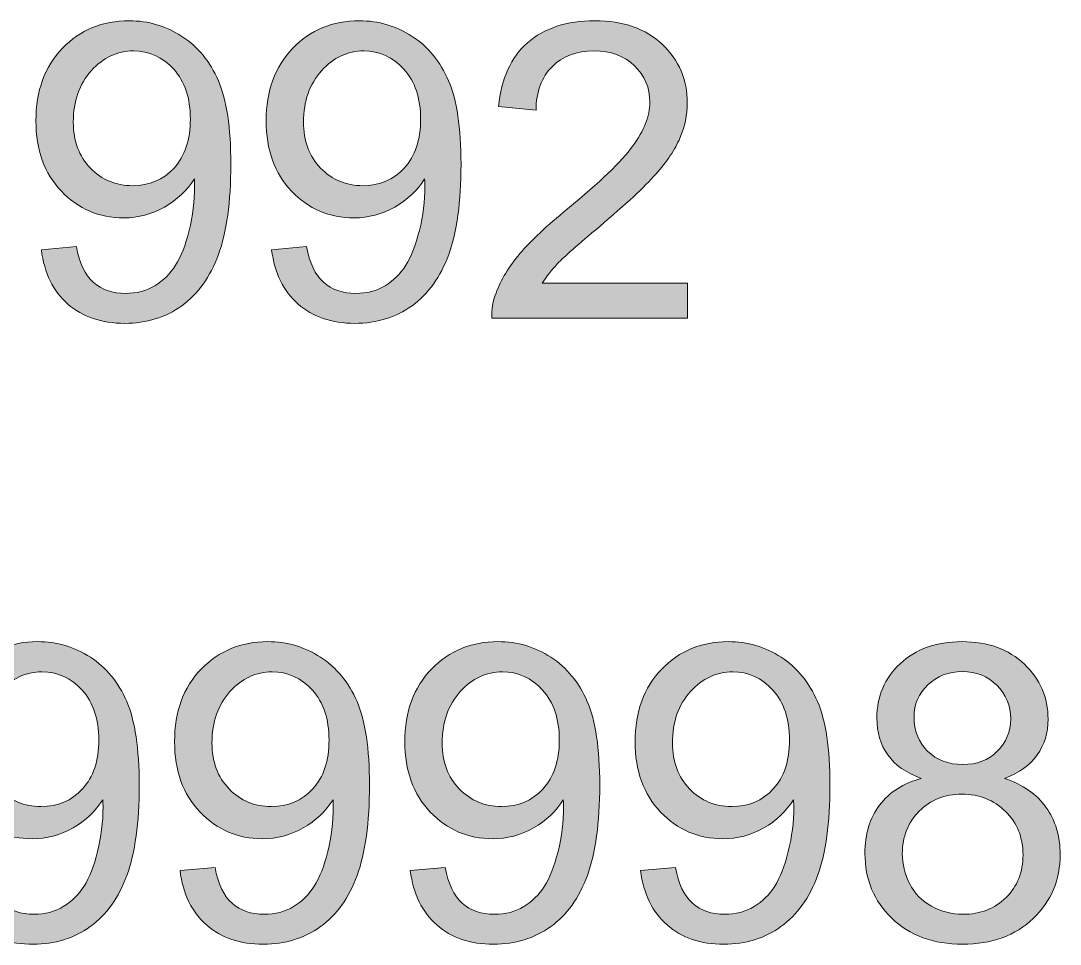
# Model space of a CAD drawing. Header units: inches. Extents: x 0.2 to 13, y -17.3 to -0.1.
# Drawn here: x 2.0024 to 2.4208, y -2.2178 to -1.846 of the extents above; entities that cross this region are included whole.
import ezdxf

# ---------------------------------------------------------------- set-up
doc = ezdxf.new("R2010")
doc.units = ezdxf.units.IN
doc.header["$MEASUREMENT"] = 0
doc.layers.add('Layer 1', color=7, linetype='Continuous')

# ---------------------------------------------------------------- blocks, each defined once
blk = doc.blocks.new('block 9')
at = {"layer": 'Layer 1', "true_color": 0xffffff}
h = blk.add_hatch(color=7, dxfattribs=at)
h.dxf.hatch_style = 2
edge = h.paths.add_edge_path()
edge.add_spline(control_points=[(2.01067, -1.93823), (2.01067, -1.93823), (2.02475, -1.93692), (2.02475, -1.93692), (2.02595, -1.94354), (2.02823, -1.94834), (2.03159, -1.95133), (2.03495, -1.95431), (2.03927, -1.9558), (2.04453, -1.9558), (2.04903, -1.9558), (2.05298, -1.95477), (2.05637, -1.95271), (2.05976, -1.95065), (2.06254, -1.9479), (2.06471, -1.94445), (2.06688, -1.94101), (2.0687, -1.93635), (2.07016, -1.93049), (2.07163, -1.92464), (2.07236, -1.91867), (2.07236, -1.91259), (2.07236, -1.91194), (2.07233, -1.91096), (2.07228, -1.90966), (2.06935, -1.91433), (2.06535, -1.91811), (2.06028, -1.92101), (2.0552, -1.92392), (2.04971, -1.92537), (2.0438, -1.92537), (2.03392, -1.92537), (2.02557, -1.92179), (2.01873, -1.91463), (2.0119, -1.90746), (2.00848, -1.89802), (2.00848, -1.88631), (2.00848, -1.87421), (2.01204, -1.86447), (2.01918, -1.85709), (2.02631, -1.84971), (2.03525, -1.84602), (2.04599, -1.84602), (2.05375, -1.84602), (2.06085, -1.84811), (2.06727, -1.85229), (2.0737, -1.85647), (2.07859, -1.86242), (2.08192, -1.87015), (2.08526, -1.87788), (2.08693, -1.88907), (2.08693, -1.90372), (2.08693, -1.91897), (2.08527, -1.9311), (2.08196, -1.94014), (2.07865, -1.94917), (2.07373, -1.95605), (2.06719, -1.96077), (2.06066, -1.96549), (2.05299, -1.96785), (2.0442, -1.96785), (2.03487, -1.96785), (2.02725, -1.96526), (2.02134, -1.96008), (2.01542, -1.9549), (2.01187, -1.94761), (2.01067, -1.93823)], knot_values=[0, 0, 0, 0, 1, 1, 1, 2, 2, 2, 3, 3, 3, 4, 4, 4, 5, 5, 5, 6, 6, 6, 7, 7, 7, 8, 8, 8, 9, 9, 9, 10, 10, 10, 11, 11, 11, 12, 12, 12, 13, 13, 13, 14, 14, 14, 15, 15, 15, 16, 16, 16, 17, 17, 17, 18, 18, 18, 19, 19, 19, 20, 20, 20, 21, 21, 21, 22, 22, 22, 22], degree=3, periodic=1)
edge = h.paths.add_edge_path()
edge.add_spline(control_points=[(2.07065, -1.88557), (2.07065, -1.87716), (2.06841, -1.87049), (2.06394, -1.86555), (2.05946, -1.86062), (2.05408, -1.85815), (2.04778, -1.85815), (2.04127, -1.85815), (2.0356, -1.86081), (2.03078, -1.86612), (2.02595, -1.87144), (2.02353, -1.87833), (2.02353, -1.88679), (2.02353, -1.89439), (2.02582, -1.90056), (2.03041, -1.90531), (2.03499, -1.91005), (2.04065, -1.91243), (2.04738, -1.91243), (2.05416, -1.91243), (2.05973, -1.91005), (2.0641, -1.90531), (2.06847, -1.90056), (2.07065, -1.89398), (2.07065, -1.88557)], knot_values=[0, 0, 0, 0, 1, 1, 1, 2, 2, 2, 3, 3, 3, 4, 4, 4, 5, 5, 5, 6, 6, 6, 7, 7, 7, 8, 8, 8, 8], degree=3, periodic=1)
h = blk.add_hatch(color=7, dxfattribs=at)
h.dxf.hatch_style = 2
edge = h.paths.add_edge_path()
edge.add_spline(control_points=[(2.10337, -1.93823), (2.10337, -1.93823), (2.11745, -1.93692), (2.11745, -1.93692), (2.11864, -1.94354), (2.12092, -1.94834), (2.12428, -1.95133), (2.12764, -1.95431), (2.13196, -1.9558), (2.13722, -1.9558), (2.14172, -1.9558), (2.14567, -1.95477), (2.14906, -1.95271), (2.15245, -1.95065), (2.15523, -1.9479), (2.1574, -1.94445), (2.15957, -1.94101), (2.16139, -1.93635), (2.16286, -1.93049), (2.16432, -1.92464), (2.16505, -1.91867), (2.16505, -1.91259), (2.16505, -1.91194), (2.16503, -1.91096), (2.16497, -1.90966), (2.16204, -1.91433), (2.15804, -1.91811), (2.15297, -1.92101), (2.14789, -1.92392), (2.1424, -1.92537), (2.13649, -1.92537), (2.12661, -1.92537), (2.11826, -1.92179), (2.11142, -1.91463), (2.10459, -1.90746), (2.10117, -1.89802), (2.10117, -1.88631), (2.10117, -1.87421), (2.10474, -1.86447), (2.11187, -1.85709), (2.119, -1.84971), (2.12794, -1.84602), (2.13869, -1.84602), (2.14644, -1.84602), (2.15354, -1.84811), (2.15997, -1.85229), (2.1664, -1.85647), (2.17128, -1.86242), (2.17461, -1.87015), (2.17795, -1.87788), (2.17962, -1.88907), (2.17962, -1.90372), (2.17962, -1.91897), (2.17796, -1.9311), (2.17466, -1.94014), (2.17135, -1.94917), (2.16642, -1.95605), (2.15988, -1.96077), (2.15335, -1.96549), (2.14568, -1.96785), (2.1369, -1.96785), (2.12756, -1.96785), (2.11994, -1.96526), (2.11403, -1.96008), (2.10811, -1.9549), (2.10456, -1.94761), (2.10337, -1.93823)], knot_values=[0, 0, 0, 0, 1, 1, 1, 2, 2, 2, 3, 3, 3, 4, 4, 4, 5, 5, 5, 6, 6, 6, 7, 7, 7, 8, 8, 8, 9, 9, 9, 10, 10, 10, 11, 11, 11, 12, 12, 12, 13, 13, 13, 14, 14, 14, 15, 15, 15, 16, 16, 16, 17, 17, 17, 18, 18, 18, 19, 19, 19, 20, 20, 20, 21, 21, 21, 22, 22, 22, 22], degree=3, periodic=1)
edge = h.paths.add_edge_path()
edge.add_spline(control_points=[(2.16334, -1.88557), (2.16334, -1.87716), (2.16111, -1.87049), (2.15663, -1.86555), (2.15215, -1.86062), (2.14677, -1.85815), (2.14048, -1.85815), (2.13397, -1.85815), (2.1283, -1.86081), (2.12347, -1.86612), (2.11864, -1.87144), (2.11622, -1.87833), (2.11622, -1.88679), (2.11622, -1.89439), (2.11852, -1.90056), (2.1231, -1.90531), (2.12769, -1.91005), (2.13334, -1.91243), (2.14007, -1.91243), (2.14685, -1.91243), (2.15243, -1.91005), (2.15679, -1.90531), (2.16116, -1.90056), (2.16334, -1.89398), (2.16334, -1.88557)], knot_values=[0, 0, 0, 0, 1, 1, 1, 2, 2, 2, 3, 3, 3, 4, 4, 4, 5, 5, 5, 6, 6, 6, 7, 7, 7, 8, 8, 8, 8], degree=3, periodic=1)
h = blk.add_hatch(color=7, dxfattribs=at)
h.dxf.hatch_style = 2
edge = h.paths.add_edge_path()
edge.add_spline(control_points=[(2.27085, -1.95173), (2.27085, -1.95173), (2.27085, -1.96581), (2.27085, -1.96581), (2.27085, -1.96581), (2.19199, -1.96581), (2.19199, -1.96581), (2.19188, -1.96229), (2.19245, -1.9589), (2.1937, -1.95564), (2.19571, -1.95027), (2.19892, -1.94498), (2.20334, -1.93977), (2.20776, -1.93456), (2.21415, -1.92854), (2.22251, -1.92171), (2.23547, -1.91107), (2.24424, -1.90265), (2.24879, -1.89644), (2.25335, -1.89022), (2.25563, -1.88435), (2.25563, -1.87882), (2.25563, -1.87301), (2.25355, -1.86812), (2.2494, -1.86413), (2.24525, -1.86014), (2.23984, -1.85815), (2.23317, -1.85815), (2.22611, -1.85815), (2.22047, -1.86026), (2.21624, -1.8645), (2.21201, -1.86873), (2.20987, -1.87459), (2.20981, -1.88207), (2.20981, -1.88207), (2.19476, -1.88053), (2.19476, -1.88053), (2.19579, -1.8693), (2.19967, -1.86074), (2.20639, -1.85485), (2.21312, -1.84897), (2.22215, -1.84602), (2.23349, -1.84602), (2.24494, -1.84602), (2.254, -1.8492), (2.26067, -1.85554), (2.26735, -1.86189), (2.27068, -1.86976), (2.27068, -1.87914), (2.27068, -1.88392), (2.26971, -1.88861), (2.26775, -1.89322), (2.2658, -1.89783), (2.26256, -1.90269), (2.25803, -1.90779), (2.2535, -1.91289), (2.24597, -1.91989), (2.23545, -1.92879), (2.22666, -1.93616), (2.22102, -1.94117), (2.21852, -1.9438), (2.21602, -1.94643), (2.21396, -1.94908), (2.21233, -1.95173), (2.21233, -1.95173), (2.27085, -1.95173), (2.27085, -1.95173)], knot_values=[0, 0, 0, 0, 1, 1, 1, 2, 2, 2, 3, 3, 3, 4, 4, 4, 5, 5, 5, 6, 6, 6, 7, 7, 7, 8, 8, 8, 9, 9, 9, 10, 10, 10, 11, 11, 11, 12, 12, 12, 13, 13, 13, 14, 14, 14, 15, 15, 15, 16, 16, 16, 17, 17, 17, 18, 18, 18, 19, 19, 19, 20, 20, 20, 21, 21, 21, 22, 22, 22, 22], degree=3, periodic=1)
at = {"layer": 'Layer 1', "lineweight": 0}
for points, knots in [([(2.01067, -1.93823), (2.01067, -1.93823), (2.02475, -1.93692), (2.02475, -1.93692), (2.02595, -1.94354), (2.02823, -1.94834), (2.03159, -1.95133), (2.03495, -1.95431), (2.03927, -1.9558), (2.04453, -1.9558), (2.04903, -1.9558), (2.05298, -1.95477), (2.05637, -1.95271), (2.05976, -1.95065), (2.06254, -1.9479), (2.06471, -1.94445), (2.06688, -1.94101), (2.0687, -1.93635), (2.07016, -1.93049), (2.07163, -1.92464), (2.07236, -1.91867), (2.07236, -1.91259), (2.07236, -1.91194), (2.07233, -1.91096), (2.07228, -1.90966), (2.06935, -1.91433), (2.06535, -1.91811), (2.06028, -1.92101), (2.0552, -1.92392), (2.04971, -1.92537), (2.0438, -1.92537), (2.03392, -1.92537), (2.02557, -1.92179), (2.01873, -1.91463), (2.0119, -1.90746), (2.00848, -1.89802), (2.00848, -1.88631), (2.00848, -1.87421), (2.01204, -1.86447), (2.01918, -1.85709), (2.02631, -1.84971), (2.03525, -1.84602), (2.04599, -1.84602), (2.05375, -1.84602), (2.06085, -1.84811), (2.06727, -1.85229), (2.0737, -1.85647), (2.07859, -1.86242), (2.08192, -1.87015), (2.08526, -1.87788), (2.08693, -1.88907), (2.08693, -1.90372), (2.08693, -1.91897), (2.08527, -1.9311), (2.08196, -1.94014), (2.07865, -1.94917), (2.07373, -1.95605), (2.06719, -1.96077), (2.06066, -1.96549), (2.05299, -1.96785), (2.0442, -1.96785), (2.03487, -1.96785), (2.02725, -1.96526), (2.02134, -1.96008), (2.01542, -1.9549), (2.01187, -1.94761), (2.01067, -1.93823)], [0, 0, 0, 0, 1, 1, 1, 2, 2, 2, 3, 3, 3, 4, 4, 4, 5, 5, 5, 6, 6, 6, 7, 7, 7, 8, 8, 8, 9, 9, 9, 10, 10, 10, 11, 11, 11, 12, 12, 12, 13, 13, 13, 14, 14, 14, 15, 15, 15, 16, 16, 16, 17, 17, 17, 18, 18, 18, 19, 19, 19, 20, 20, 20, 21, 21, 21, 22, 22, 22, 22]), ([(2.10337, -1.93823), (2.10337, -1.93823), (2.11745, -1.93692), (2.11745, -1.93692), (2.11864, -1.94354), (2.12092, -1.94834), (2.12428, -1.95133), (2.12764, -1.95431), (2.13196, -1.9558), (2.13722, -1.9558), (2.14172, -1.9558), (2.14567, -1.95477), (2.14906, -1.95271), (2.15245, -1.95065), (2.15523, -1.9479), (2.1574, -1.94445), (2.15957, -1.94101), (2.16139, -1.93635), (2.16286, -1.93049), (2.16432, -1.92464), (2.16505, -1.91867), (2.16505, -1.91259), (2.16505, -1.91194), (2.16503, -1.91096), (2.16497, -1.90966), (2.16204, -1.91433), (2.15804, -1.91811), (2.15297, -1.92101), (2.14789, -1.92392), (2.1424, -1.92537), (2.13649, -1.92537), (2.12661, -1.92537), (2.11826, -1.92179), (2.11142, -1.91463), (2.10459, -1.90746), (2.10117, -1.89802), (2.10117, -1.88631), (2.10117, -1.87421), (2.10474, -1.86447), (2.11187, -1.85709), (2.119, -1.84971), (2.12794, -1.84602), (2.13869, -1.84602), (2.14644, -1.84602), (2.15354, -1.84811), (2.15997, -1.85229), (2.1664, -1.85647), (2.17128, -1.86242), (2.17461, -1.87015), (2.17795, -1.87788), (2.17962, -1.88907), (2.17962, -1.90372), (2.17962, -1.91897), (2.17796, -1.9311), (2.17466, -1.94014), (2.17135, -1.94917), (2.16642, -1.95605), (2.15988, -1.96077), (2.15335, -1.96549), (2.14568, -1.96785), (2.1369, -1.96785), (2.12756, -1.96785), (2.11994, -1.96526), (2.11403, -1.96008), (2.10811, -1.9549), (2.10456, -1.94761), (2.10337, -1.93823)], [0, 0, 0, 0, 1, 1, 1, 2, 2, 2, 3, 3, 3, 4, 4, 4, 5, 5, 5, 6, 6, 6, 7, 7, 7, 8, 8, 8, 9, 9, 9, 10, 10, 10, 11, 11, 11, 12, 12, 12, 13, 13, 13, 14, 14, 14, 15, 15, 15, 16, 16, 16, 17, 17, 17, 18, 18, 18, 19, 19, 19, 20, 20, 20, 21, 21, 21, 22, 22, 22, 22]), ([(2.27085, -1.95173), (2.27085, -1.95173), (2.27085, -1.96581), (2.27085, -1.96581), (2.27085, -1.96581), (2.19199, -1.96581), (2.19199, -1.96581), (2.19188, -1.96229), (2.19245, -1.9589), (2.1937, -1.95564), (2.19571, -1.95027), (2.19892, -1.94498), (2.20334, -1.93977), (2.20776, -1.93456), (2.21415, -1.92854), (2.22251, -1.92171), (2.23547, -1.91107), (2.24424, -1.90265), (2.24879, -1.89644), (2.25335, -1.89022), (2.25563, -1.88435), (2.25563, -1.87882), (2.25563, -1.87301), (2.25355, -1.86812), (2.2494, -1.86413), (2.24525, -1.86014), (2.23984, -1.85815), (2.23317, -1.85815), (2.22611, -1.85815), (2.22047, -1.86026), (2.21624, -1.8645), (2.21201, -1.86873), (2.20987, -1.87459), (2.20981, -1.88207), (2.20981, -1.88207), (2.19476, -1.88053), (2.19476, -1.88053), (2.19579, -1.8693), (2.19967, -1.86074), (2.20639, -1.85485), (2.21312, -1.84897), (2.22215, -1.84602), (2.23349, -1.84602), (2.24494, -1.84602), (2.254, -1.8492), (2.26067, -1.85554), (2.26735, -1.86189), (2.27068, -1.86976), (2.27068, -1.87914), (2.27068, -1.88392), (2.26971, -1.88861), (2.26775, -1.89322), (2.2658, -1.89783), (2.26256, -1.90269), (2.25803, -1.90779), (2.2535, -1.91289), (2.24597, -1.91989), (2.23545, -1.92879), (2.22666, -1.93616), (2.22102, -1.94117), (2.21852, -1.9438), (2.21602, -1.94643), (2.21396, -1.94908), (2.21233, -1.95173), (2.21233, -1.95173), (2.27085, -1.95173), (2.27085, -1.95173)], [0, 0, 0, 0, 1, 1, 1, 2, 2, 2, 3, 3, 3, 4, 4, 4, 5, 5, 5, 6, 6, 6, 7, 7, 7, 8, 8, 8, 9, 9, 9, 10, 10, 10, 11, 11, 11, 12, 12, 12, 13, 13, 13, 14, 14, 14, 15, 15, 15, 16, 16, 16, 17, 17, 17, 18, 18, 18, 19, 19, 19, 20, 20, 20, 21, 21, 21, 22, 22, 22, 22]), ([(2.07065, -1.88557), (2.07065, -1.87716), (2.06841, -1.87049), (2.06394, -1.86555), (2.05946, -1.86062), (2.05408, -1.85815), (2.04778, -1.85815), (2.04127, -1.85815), (2.0356, -1.86081), (2.03078, -1.86612), (2.02595, -1.87144), (2.02353, -1.87833), (2.02353, -1.88679), (2.02353, -1.89439), (2.02582, -1.90056), (2.03041, -1.90531), (2.03499, -1.91005), (2.04065, -1.91243), (2.04738, -1.91243), (2.05416, -1.91243), (2.05973, -1.91005), (2.0641, -1.90531), (2.06847, -1.90056), (2.07065, -1.89398), (2.07065, -1.88557)], [0, 0, 0, 0, 1, 1, 1, 2, 2, 2, 3, 3, 3, 4, 4, 4, 5, 5, 5, 6, 6, 6, 7, 7, 7, 8, 8, 8, 8]), ([(2.16334, -1.88557), (2.16334, -1.87716), (2.16111, -1.87049), (2.15663, -1.86555), (2.15215, -1.86062), (2.14677, -1.85815), (2.14048, -1.85815), (2.13397, -1.85815), (2.1283, -1.86081), (2.12347, -1.86612), (2.11864, -1.87144), (2.11622, -1.87833), (2.11622, -1.88679), (2.11622, -1.89439), (2.11852, -1.90056), (2.1231, -1.90531), (2.12769, -1.91005), (2.13334, -1.91243), (2.14007, -1.91243), (2.14685, -1.91243), (2.15243, -1.91005), (2.15679, -1.90531), (2.16116, -1.90056), (2.16334, -1.89398), (2.16334, -1.88557)], [0, 0, 0, 0, 1, 1, 1, 2, 2, 2, 3, 3, 3, 4, 4, 4, 5, 5, 5, 6, 6, 6, 7, 7, 7, 8, 8, 8, 8])]:
    blk.add_open_spline(points, degree=3, knots=knots, dxfattribs=at)
blk = doc.blocks.new('block 10')
at = {"layer": 'Layer 1', "true_color": 0xffffff}
h = blk.add_hatch(color=7, dxfattribs=at)
h.dxf.hatch_style = 2
edge = h.paths.add_edge_path()
edge.add_spline(control_points=[(1.97381, -2.18823), (1.97381, -2.18823), (1.98789, -2.18692), (1.98789, -2.18692), (1.98908, -2.19354), (1.99136, -2.19834), (1.99472, -2.20133), (1.99809, -2.20431), (2.0024, -2.2058), (2.00766, -2.2058), (2.01217, -2.2058), (2.01611, -2.20477), (2.0195, -2.20271), (2.02289, -2.20065), (2.02568, -2.1979), (2.02785, -2.19445), (2.03002, -2.19101), (2.03183, -2.18635), (2.0333, -2.18049), (2.03476, -2.17464), (2.0355, -2.16867), (2.0355, -2.16259), (2.0355, -2.16194), (2.03547, -2.16096), (2.03541, -2.15966), (2.03248, -2.16433), (2.02848, -2.16811), (2.02341, -2.17101), (2.01834, -2.17392), (2.01284, -2.17537), (2.00693, -2.17537), (1.99706, -2.17537), (1.9887, -2.17179), (1.98187, -2.16463), (1.97503, -2.15746), (1.97161, -2.14802), (1.97161, -2.13631), (1.97161, -2.12421), (1.97518, -2.11447), (1.98231, -2.10709), (1.98945, -2.09971), (1.99839, -2.09602), (2.00913, -2.09602), (2.01689, -2.09602), (2.02398, -2.09811), (2.03041, -2.10229), (2.03684, -2.10647), (2.04172, -2.11242), (2.04506, -2.12015), (2.04839, -2.12788), (2.05006, -2.13907), (2.05006, -2.15372), (2.05006, -2.16897), (2.04841, -2.1811), (2.0451, -2.19014), (2.04179, -2.19917), (2.03687, -2.20605), (2.03033, -2.21077), (2.02379, -2.21549), (2.01613, -2.21785), (2.00734, -2.21785), (1.99801, -2.21785), (1.99038, -2.21526), (1.98447, -2.21008), (1.97856, -2.2049), (1.975, -2.19761), (1.97381, -2.18823)], knot_values=[0, 0, 0, 0, 1, 1, 1, 2, 2, 2, 3, 3, 3, 4, 4, 4, 5, 5, 5, 6, 6, 6, 7, 7, 7, 8, 8, 8, 9, 9, 9, 10, 10, 10, 11, 11, 11, 12, 12, 12, 13, 13, 13, 14, 14, 14, 15, 15, 15, 16, 16, 16, 17, 17, 17, 18, 18, 18, 19, 19, 19, 20, 20, 20, 21, 21, 21, 22, 22, 22, 22], degree=3, periodic=1)
edge = h.paths.add_edge_path()
edge.add_spline(control_points=[(2.03379, -2.13557), (2.03379, -2.12716), (2.03155, -2.12049), (2.02707, -2.11555), (2.0226, -2.11062), (2.01721, -2.10815), (2.01092, -2.10815), (2.00441, -2.10815), (1.99874, -2.11081), (1.99391, -2.11612), (1.98908, -2.12144), (1.98667, -2.12833), (1.98667, -2.13679), (1.98667, -2.14439), (1.98896, -2.15056), (1.99354, -2.15531), (1.99813, -2.16005), (2.00378, -2.16243), (2.01051, -2.16243), (2.01729, -2.16243), (2.02287, -2.16005), (2.02724, -2.15531), (2.0316, -2.15056), (2.03379, -2.14398), (2.03379, -2.13557)], knot_values=[0, 0, 0, 0, 1, 1, 1, 2, 2, 2, 3, 3, 3, 4, 4, 4, 5, 5, 5, 6, 6, 6, 7, 7, 7, 8, 8, 8, 8], degree=3, periodic=1)
h = blk.add_hatch(color=7, dxfattribs=at)
h.dxf.hatch_style = 2
edge = h.paths.add_edge_path()
edge.add_spline(control_points=[(2.0665, -2.18823), (2.0665, -2.18823), (2.08058, -2.18692), (2.08058, -2.18692), (2.08177, -2.19354), (2.08405, -2.19834), (2.08742, -2.20133), (2.09078, -2.20431), (2.09509, -2.2058), (2.10036, -2.2058), (2.10486, -2.2058), (2.10881, -2.20477), (2.1122, -2.20271), (2.11559, -2.20065), (2.11837, -2.1979), (2.12054, -2.19445), (2.12271, -2.19101), (2.12453, -2.18635), (2.12599, -2.18049), (2.12745, -2.17464), (2.12819, -2.16867), (2.12819, -2.16259), (2.12819, -2.16194), (2.12816, -2.16096), (2.12811, -2.15966), (2.12518, -2.16433), (2.12118, -2.16811), (2.1161, -2.17101), (2.11103, -2.17392), (2.10554, -2.17537), (2.09962, -2.17537), (2.08975, -2.17537), (2.08139, -2.17179), (2.07456, -2.16463), (2.06772, -2.15746), (2.0643, -2.14802), (2.0643, -2.13631), (2.0643, -2.12421), (2.06787, -2.11447), (2.07501, -2.10709), (2.08214, -2.09971), (2.09108, -2.09602), (2.10182, -2.09602), (2.10958, -2.09602), (2.11667, -2.09811), (2.1231, -2.10229), (2.12953, -2.10647), (2.13441, -2.11242), (2.13775, -2.12015), (2.14109, -2.12788), (2.14275, -2.13907), (2.14275, -2.15372), (2.14275, -2.16897), (2.1411, -2.1811), (2.13779, -2.19014), (2.13448, -2.19917), (2.12956, -2.20605), (2.12302, -2.21077), (2.11648, -2.21549), (2.10882, -2.21785), (2.10003, -2.21785), (2.0907, -2.21785), (2.08308, -2.21526), (2.07716, -2.21008), (2.07125, -2.2049), (2.06769, -2.19761), (2.0665, -2.18823)], knot_values=[0, 0, 0, 0, 1, 1, 1, 2, 2, 2, 3, 3, 3, 4, 4, 4, 5, 5, 5, 6, 6, 6, 7, 7, 7, 8, 8, 8, 9, 9, 9, 10, 10, 10, 11, 11, 11, 12, 12, 12, 13, 13, 13, 14, 14, 14, 15, 15, 15, 16, 16, 16, 17, 17, 17, 18, 18, 18, 19, 19, 19, 20, 20, 20, 21, 21, 21, 22, 22, 22, 22], degree=3, periodic=1)
edge = h.paths.add_edge_path()
edge.add_spline(control_points=[(2.12648, -2.13557), (2.12648, -2.12716), (2.12424, -2.12049), (2.11976, -2.11555), (2.11529, -2.11062), (2.1099, -2.10815), (2.10361, -2.10815), (2.0971, -2.10815), (2.09143, -2.11081), (2.0866, -2.11612), (2.08177, -2.12144), (2.07936, -2.12833), (2.07936, -2.13679), (2.07936, -2.14439), (2.08165, -2.15056), (2.08624, -2.15531), (2.09082, -2.16005), (2.09648, -2.16243), (2.1032, -2.16243), (2.10999, -2.16243), (2.11556, -2.16005), (2.11993, -2.15531), (2.12429, -2.15056), (2.12648, -2.14398), (2.12648, -2.13557)], knot_values=[0, 0, 0, 0, 1, 1, 1, 2, 2, 2, 3, 3, 3, 4, 4, 4, 5, 5, 5, 6, 6, 6, 7, 7, 7, 8, 8, 8, 8], degree=3, periodic=1)
h = blk.add_hatch(color=7, dxfattribs=at)
h.dxf.hatch_style = 2
edge = h.paths.add_edge_path()
edge.add_spline(control_points=[(2.15919, -2.18823), (2.15919, -2.18823), (2.17327, -2.18692), (2.17327, -2.18692), (2.17447, -2.19354), (2.17674, -2.19834), (2.18011, -2.20133), (2.18347, -2.20431), (2.18778, -2.2058), (2.19305, -2.2058), (2.19755, -2.2058), (2.2015, -2.20477), (2.20489, -2.20271), (2.20828, -2.20065), (2.21106, -2.1979), (2.21323, -2.19445), (2.2154, -2.19101), (2.21722, -2.18635), (2.21868, -2.18049), (2.22015, -2.17464), (2.22088, -2.16867), (2.22088, -2.16259), (2.22088, -2.16194), (2.22085, -2.16096), (2.2208, -2.15966), (2.21787, -2.16433), (2.21387, -2.16811), (2.20879, -2.17101), (2.20372, -2.17392), (2.19823, -2.17537), (2.19231, -2.17537), (2.18244, -2.17537), (2.17409, -2.17179), (2.16725, -2.16463), (2.16041, -2.15746), (2.157, -2.14802), (2.157, -2.13631), (2.157, -2.12421), (2.16056, -2.11447), (2.1677, -2.10709), (2.17483, -2.09971), (2.18377, -2.09602), (2.19451, -2.09602), (2.20227, -2.09602), (2.20936, -2.09811), (2.21579, -2.10229), (2.22222, -2.10647), (2.22711, -2.11242), (2.23044, -2.12015), (2.23378, -2.12788), (2.23545, -2.13907), (2.23545, -2.15372), (2.23545, -2.16897), (2.23379, -2.1811), (2.23048, -2.19014), (2.22717, -2.19917), (2.22225, -2.20605), (2.21571, -2.21077), (2.20917, -2.21549), (2.20151, -2.21785), (2.19272, -2.21785), (2.18339, -2.21785), (2.17577, -2.21526), (2.16985, -2.21008), (2.16394, -2.2049), (2.16039, -2.19761), (2.15919, -2.18823)], knot_values=[0, 0, 0, 0, 1, 1, 1, 2, 2, 2, 3, 3, 3, 4, 4, 4, 5, 5, 5, 6, 6, 6, 7, 7, 7, 8, 8, 8, 9, 9, 9, 10, 10, 10, 11, 11, 11, 12, 12, 12, 13, 13, 13, 14, 14, 14, 15, 15, 15, 16, 16, 16, 17, 17, 17, 18, 18, 18, 19, 19, 19, 20, 20, 20, 21, 21, 21, 22, 22, 22, 22], degree=3, periodic=1)
edge = h.paths.add_edge_path()
edge.add_spline(control_points=[(2.21917, -2.13557), (2.21917, -2.12716), (2.21693, -2.12049), (2.21246, -2.11555), (2.20798, -2.11062), (2.2026, -2.10815), (2.1963, -2.10815), (2.18979, -2.10815), (2.18412, -2.11081), (2.17929, -2.11612), (2.17447, -2.12144), (2.17205, -2.12833), (2.17205, -2.13679), (2.17205, -2.14439), (2.17434, -2.15056), (2.17893, -2.15531), (2.18351, -2.16005), (2.18917, -2.16243), (2.1959, -2.16243), (2.20268, -2.16243), (2.20825, -2.16005), (2.21262, -2.15531), (2.21699, -2.15056), (2.21917, -2.14398), (2.21917, -2.13557)], knot_values=[0, 0, 0, 0, 1, 1, 1, 2, 2, 2, 3, 3, 3, 4, 4, 4, 5, 5, 5, 6, 6, 6, 7, 7, 7, 8, 8, 8, 8], degree=3, periodic=1)
h = blk.add_hatch(color=7, dxfattribs=at)
h.dxf.hatch_style = 2
edge = h.paths.add_edge_path()
edge.add_spline(control_points=[(2.25189, -2.18823), (2.25189, -2.18823), (2.26596, -2.18692), (2.26596, -2.18692), (2.26716, -2.19354), (2.26944, -2.19834), (2.2728, -2.20133), (2.27616, -2.20431), (2.28048, -2.2058), (2.28574, -2.2058), (2.29024, -2.2058), (2.29419, -2.20477), (2.29758, -2.20271), (2.30097, -2.20065), (2.30375, -2.1979), (2.30592, -2.19445), (2.30809, -2.19101), (2.30991, -2.18635), (2.31137, -2.18049), (2.31284, -2.17464), (2.31357, -2.16867), (2.31357, -2.16259), (2.31357, -2.16194), (2.31354, -2.16096), (2.31349, -2.15966), (2.31056, -2.16433), (2.30656, -2.16811), (2.30149, -2.17101), (2.29641, -2.17392), (2.29092, -2.17537), (2.28501, -2.17537), (2.27513, -2.17537), (2.26678, -2.17179), (2.25994, -2.16463), (2.25311, -2.15746), (2.24969, -2.14802), (2.24969, -2.13631), (2.24969, -2.12421), (2.25326, -2.11447), (2.26039, -2.10709), (2.26752, -2.09971), (2.27646, -2.09602), (2.2872, -2.09602), (2.29496, -2.09602), (2.30206, -2.09811), (2.30849, -2.10229), (2.31491, -2.10647), (2.3198, -2.11242), (2.32313, -2.12015), (2.32647, -2.12788), (2.32814, -2.13907), (2.32814, -2.15372), (2.32814, -2.16897), (2.32648, -2.1811), (2.32317, -2.19014), (2.31986, -2.19917), (2.31494, -2.20605), (2.3084, -2.21077), (2.30187, -2.21549), (2.2942, -2.21785), (2.28541, -2.21785), (2.27608, -2.21785), (2.26846, -2.21526), (2.26255, -2.21008), (2.25663, -2.2049), (2.25308, -2.19761), (2.25189, -2.18823)], knot_values=[0, 0, 0, 0, 1, 1, 1, 2, 2, 2, 3, 3, 3, 4, 4, 4, 5, 5, 5, 6, 6, 6, 7, 7, 7, 8, 8, 8, 9, 9, 9, 10, 10, 10, 11, 11, 11, 12, 12, 12, 13, 13, 13, 14, 14, 14, 15, 15, 15, 16, 16, 16, 17, 17, 17, 18, 18, 18, 19, 19, 19, 20, 20, 20, 21, 21, 21, 22, 22, 22, 22], degree=3, periodic=1)
edge = h.paths.add_edge_path()
edge.add_spline(control_points=[(2.31186, -2.13557), (2.31186, -2.12716), (2.30962, -2.12049), (2.30515, -2.11555), (2.30067, -2.11062), (2.29529, -2.10815), (2.28899, -2.10815), (2.28248, -2.10815), (2.27681, -2.11081), (2.27199, -2.11612), (2.26716, -2.12144), (2.26474, -2.12833), (2.26474, -2.13679), (2.26474, -2.14439), (2.26704, -2.15056), (2.27162, -2.15531), (2.2762, -2.16005), (2.28186, -2.16243), (2.28859, -2.16243), (2.29537, -2.16243), (2.30094, -2.16005), (2.30531, -2.15531), (2.30968, -2.15056), (2.31186, -2.14398), (2.31186, -2.13557)], knot_values=[0, 0, 0, 0, 1, 1, 1, 2, 2, 2, 3, 3, 3, 4, 4, 4, 5, 5, 5, 6, 6, 6, 7, 7, 7, 8, 8, 8, 8], degree=3, periodic=1)
h = blk.add_hatch(color=7, dxfattribs=at)
h.dxf.hatch_style = 2
edge = h.paths.add_edge_path()
edge.add_spline(control_points=[(2.36492, -2.15112), (2.35885, -2.14889), (2.35434, -2.14572), (2.35141, -2.14159), (2.34848, -2.13747), (2.34702, -2.13253), (2.34702, -2.12678), (2.34702, -2.1181), (2.35014, -2.11081), (2.35638, -2.10489), (2.36262, -2.09898), (2.37092, -2.09602), (2.38128, -2.09602), (2.3917, -2.09602), (2.40008, -2.09905), (2.40643, -2.1051), (2.41277, -2.11115), (2.41595, -2.11851), (2.41595, -2.12719), (2.41595, -2.13272), (2.4145, -2.13754), (2.41159, -2.14164), (2.40869, -2.14573), (2.40428, -2.14889), (2.39837, -2.15112), (2.40569, -2.1535), (2.41127, -2.15736), (2.41509, -2.16267), (2.41892, -2.16799), (2.42083, -2.17434), (2.42083, -2.18172), (2.42083, -2.19191), (2.41722, -2.20049), (2.41001, -2.20743), (2.40279, -2.21438), (2.3933, -2.21785), (2.38152, -2.21785), (2.36975, -2.21785), (2.36026, -2.21436), (2.35304, -2.20739), (2.34583, -2.20042), (2.34222, -2.19172), (2.34222, -2.18131), (2.34222, -2.17355), (2.34418, -2.16705), (2.34812, -2.16182), (2.35205, -2.15658), (2.35765, -2.15302), (2.36492, -2.15112)], knot_values=[0, 0, 0, 0, 1, 1, 1, 2, 2, 2, 3, 3, 3, 4, 4, 4, 5, 5, 5, 6, 6, 6, 7, 7, 7, 8, 8, 8, 9, 9, 9, 10, 10, 10, 11, 11, 11, 12, 12, 12, 13, 13, 13, 14, 14, 14, 15, 15, 15, 16, 16, 16, 16], degree=3, periodic=1)
edge = h.paths.add_edge_path()
edge.add_spline(control_points=[(2.35727, -2.18139), (2.35727, -2.18557), (2.35826, -2.18961), (2.36024, -2.19352), (2.36222, -2.19742), (2.36517, -2.20045), (2.36907, -2.20259), (2.37298, -2.20473), (2.37718, -2.2058), (2.38169, -2.2058), (2.38869, -2.2058), (2.39446, -2.20355), (2.39902, -2.19905), (2.40358, -2.19455), (2.40586, -2.18882), (2.40586, -2.18188), (2.40586, -2.17483), (2.40351, -2.16899), (2.39882, -2.16438), (2.39412, -2.15977), (2.38825, -2.15746), (2.3812, -2.15746), (2.37431, -2.15746), (2.3686, -2.15974), (2.36407, -2.1643), (2.35954, -2.16886), (2.35727, -2.17455), (2.35727, -2.18139)], knot_values=[0, 0, 0, 0, 1, 1, 1, 2, 2, 2, 3, 3, 3, 4, 4, 4, 5, 5, 5, 6, 6, 6, 7, 7, 7, 8, 8, 8, 9, 9, 9, 9], degree=3, periodic=1)
edge = h.paths.add_edge_path()
edge.add_spline(control_points=[(2.36199, -2.1263), (2.36199, -2.13194), (2.36381, -2.13655), (2.36745, -2.14013), (2.37108, -2.14371), (2.3758, -2.1455), (2.38161, -2.1455), (2.38725, -2.1455), (2.39187, -2.14372), (2.39548, -2.14017), (2.39909, -2.13662), (2.40089, -2.13226), (2.40089, -2.12711), (2.40089, -2.12174), (2.39903, -2.11722), (2.39532, -2.11356), (2.3916, -2.1099), (2.38698, -2.10807), (2.38144, -2.10807), (2.37585, -2.10807), (2.37122, -2.10986), (2.36753, -2.11344), (2.36384, -2.11702), (2.36199, -2.1213), (2.36199, -2.1263)], knot_values=[0, 0, 0, 0, 1, 1, 1, 2, 2, 2, 3, 3, 3, 4, 4, 4, 5, 5, 5, 6, 6, 6, 7, 7, 7, 8, 8, 8, 8], degree=3, periodic=1)
at = {"layer": 'Layer 1', "lineweight": 0}
for points, knots in [([(1.97381, -2.18823), (1.97381, -2.18823), (1.98789, -2.18692), (1.98789, -2.18692), (1.98908, -2.19354), (1.99136, -2.19834), (1.99472, -2.20133), (1.99809, -2.20431), (2.0024, -2.2058), (2.00766, -2.2058), (2.01217, -2.2058), (2.01611, -2.20477), (2.0195, -2.20271), (2.02289, -2.20065), (2.02568, -2.1979), (2.02785, -2.19445), (2.03002, -2.19101), (2.03183, -2.18635), (2.0333, -2.18049), (2.03476, -2.17464), (2.0355, -2.16867), (2.0355, -2.16259), (2.0355, -2.16194), (2.03547, -2.16096), (2.03541, -2.15966), (2.03248, -2.16433), (2.02848, -2.16811), (2.02341, -2.17101), (2.01834, -2.17392), (2.01284, -2.17537), (2.00693, -2.17537), (1.99706, -2.17537), (1.9887, -2.17179), (1.98187, -2.16463), (1.97503, -2.15746), (1.97161, -2.14802), (1.97161, -2.13631), (1.97161, -2.12421), (1.97518, -2.11447), (1.98231, -2.10709), (1.98945, -2.09971), (1.99839, -2.09602), (2.00913, -2.09602), (2.01689, -2.09602), (2.02398, -2.09811), (2.03041, -2.10229), (2.03684, -2.10647), (2.04172, -2.11242), (2.04506, -2.12015), (2.04839, -2.12788), (2.05006, -2.13907), (2.05006, -2.15372), (2.05006, -2.16897), (2.04841, -2.1811), (2.0451, -2.19014), (2.04179, -2.19917), (2.03687, -2.20605), (2.03033, -2.21077), (2.02379, -2.21549), (2.01613, -2.21785), (2.00734, -2.21785), (1.99801, -2.21785), (1.99038, -2.21526), (1.98447, -2.21008), (1.97856, -2.2049), (1.975, -2.19761), (1.97381, -2.18823)], [0, 0, 0, 0, 1, 1, 1, 2, 2, 2, 3, 3, 3, 4, 4, 4, 5, 5, 5, 6, 6, 6, 7, 7, 7, 8, 8, 8, 9, 9, 9, 10, 10, 10, 11, 11, 11, 12, 12, 12, 13, 13, 13, 14, 14, 14, 15, 15, 15, 16, 16, 16, 17, 17, 17, 18, 18, 18, 19, 19, 19, 20, 20, 20, 21, 21, 21, 22, 22, 22, 22]), ([(2.0665, -2.18823), (2.0665, -2.18823), (2.08058, -2.18692), (2.08058, -2.18692), (2.08177, -2.19354), (2.08405, -2.19834), (2.08742, -2.20133), (2.09078, -2.20431), (2.09509, -2.2058), (2.10036, -2.2058), (2.10486, -2.2058), (2.10881, -2.20477), (2.1122, -2.20271), (2.11559, -2.20065), (2.11837, -2.1979), (2.12054, -2.19445), (2.12271, -2.19101), (2.12453, -2.18635), (2.12599, -2.18049), (2.12745, -2.17464), (2.12819, -2.16867), (2.12819, -2.16259), (2.12819, -2.16194), (2.12816, -2.16096), (2.12811, -2.15966), (2.12518, -2.16433), (2.12118, -2.16811), (2.1161, -2.17101), (2.11103, -2.17392), (2.10554, -2.17537), (2.09962, -2.17537), (2.08975, -2.17537), (2.08139, -2.17179), (2.07456, -2.16463), (2.06772, -2.15746), (2.0643, -2.14802), (2.0643, -2.13631), (2.0643, -2.12421), (2.06787, -2.11447), (2.07501, -2.10709), (2.08214, -2.09971), (2.09108, -2.09602), (2.10182, -2.09602), (2.10958, -2.09602), (2.11667, -2.09811), (2.1231, -2.10229), (2.12953, -2.10647), (2.13441, -2.11242), (2.13775, -2.12015), (2.14109, -2.12788), (2.14275, -2.13907), (2.14275, -2.15372), (2.14275, -2.16897), (2.1411, -2.1811), (2.13779, -2.19014), (2.13448, -2.19917), (2.12956, -2.20605), (2.12302, -2.21077), (2.11648, -2.21549), (2.10882, -2.21785), (2.10003, -2.21785), (2.0907, -2.21785), (2.08308, -2.21526), (2.07716, -2.21008), (2.07125, -2.2049), (2.06769, -2.19761), (2.0665, -2.18823)], [0, 0, 0, 0, 1, 1, 1, 2, 2, 2, 3, 3, 3, 4, 4, 4, 5, 5, 5, 6, 6, 6, 7, 7, 7, 8, 8, 8, 9, 9, 9, 10, 10, 10, 11, 11, 11, 12, 12, 12, 13, 13, 13, 14, 14, 14, 15, 15, 15, 16, 16, 16, 17, 17, 17, 18, 18, 18, 19, 19, 19, 20, 20, 20, 21, 21, 21, 22, 22, 22, 22]), ([(2.15919, -2.18823), (2.15919, -2.18823), (2.17327, -2.18692), (2.17327, -2.18692), (2.17447, -2.19354), (2.17674, -2.19834), (2.18011, -2.20133), (2.18347, -2.20431), (2.18778, -2.2058), (2.19305, -2.2058), (2.19755, -2.2058), (2.2015, -2.20477), (2.20489, -2.20271), (2.20828, -2.20065), (2.21106, -2.1979), (2.21323, -2.19445), (2.2154, -2.19101), (2.21722, -2.18635), (2.21868, -2.18049), (2.22015, -2.17464), (2.22088, -2.16867), (2.22088, -2.16259), (2.22088, -2.16194), (2.22085, -2.16096), (2.2208, -2.15966), (2.21787, -2.16433), (2.21387, -2.16811), (2.20879, -2.17101), (2.20372, -2.17392), (2.19823, -2.17537), (2.19231, -2.17537), (2.18244, -2.17537), (2.17409, -2.17179), (2.16725, -2.16463), (2.16041, -2.15746), (2.157, -2.14802), (2.157, -2.13631), (2.157, -2.12421), (2.16056, -2.11447), (2.1677, -2.10709), (2.17483, -2.09971), (2.18377, -2.09602), (2.19451, -2.09602), (2.20227, -2.09602), (2.20936, -2.09811), (2.21579, -2.10229), (2.22222, -2.10647), (2.22711, -2.11242), (2.23044, -2.12015), (2.23378, -2.12788), (2.23545, -2.13907), (2.23545, -2.15372), (2.23545, -2.16897), (2.23379, -2.1811), (2.23048, -2.19014), (2.22717, -2.19917), (2.22225, -2.20605), (2.21571, -2.21077), (2.20917, -2.21549), (2.20151, -2.21785), (2.19272, -2.21785), (2.18339, -2.21785), (2.17577, -2.21526), (2.16985, -2.21008), (2.16394, -2.2049), (2.16039, -2.19761), (2.15919, -2.18823)], [0, 0, 0, 0, 1, 1, 1, 2, 2, 2, 3, 3, 3, 4, 4, 4, 5, 5, 5, 6, 6, 6, 7, 7, 7, 8, 8, 8, 9, 9, 9, 10, 10, 10, 11, 11, 11, 12, 12, 12, 13, 13, 13, 14, 14, 14, 15, 15, 15, 16, 16, 16, 17, 17, 17, 18, 18, 18, 19, 19, 19, 20, 20, 20, 21, 21, 21, 22, 22, 22, 22]), ([(2.25189, -2.18823), (2.25189, -2.18823), (2.26596, -2.18692), (2.26596, -2.18692), (2.26716, -2.19354), (2.26944, -2.19834), (2.2728, -2.20133), (2.27616, -2.20431), (2.28048, -2.2058), (2.28574, -2.2058), (2.29024, -2.2058), (2.29419, -2.20477), (2.29758, -2.20271), (2.30097, -2.20065), (2.30375, -2.1979), (2.30592, -2.19445), (2.30809, -2.19101), (2.30991, -2.18635), (2.31137, -2.18049), (2.31284, -2.17464), (2.31357, -2.16867), (2.31357, -2.16259), (2.31357, -2.16194), (2.31354, -2.16096), (2.31349, -2.15966), (2.31056, -2.16433), (2.30656, -2.16811), (2.30149, -2.17101), (2.29641, -2.17392), (2.29092, -2.17537), (2.28501, -2.17537), (2.27513, -2.17537), (2.26678, -2.17179), (2.25994, -2.16463), (2.25311, -2.15746), (2.24969, -2.14802), (2.24969, -2.13631), (2.24969, -2.12421), (2.25326, -2.11447), (2.26039, -2.10709), (2.26752, -2.09971), (2.27646, -2.09602), (2.2872, -2.09602), (2.29496, -2.09602), (2.30206, -2.09811), (2.30849, -2.10229), (2.31491, -2.10647), (2.3198, -2.11242), (2.32313, -2.12015), (2.32647, -2.12788), (2.32814, -2.13907), (2.32814, -2.15372), (2.32814, -2.16897), (2.32648, -2.1811), (2.32317, -2.19014), (2.31986, -2.19917), (2.31494, -2.20605), (2.3084, -2.21077), (2.30187, -2.21549), (2.2942, -2.21785), (2.28541, -2.21785), (2.27608, -2.21785), (2.26846, -2.21526), (2.26255, -2.21008), (2.25663, -2.2049), (2.25308, -2.19761), (2.25189, -2.18823)], [0, 0, 0, 0, 1, 1, 1, 2, 2, 2, 3, 3, 3, 4, 4, 4, 5, 5, 5, 6, 6, 6, 7, 7, 7, 8, 8, 8, 9, 9, 9, 10, 10, 10, 11, 11, 11, 12, 12, 12, 13, 13, 13, 14, 14, 14, 15, 15, 15, 16, 16, 16, 17, 17, 17, 18, 18, 18, 19, 19, 19, 20, 20, 20, 21, 21, 21, 22, 22, 22, 22]), ([(2.36492, -2.15112), (2.35885, -2.14889), (2.35434, -2.14572), (2.35141, -2.14159), (2.34848, -2.13747), (2.34702, -2.13253), (2.34702, -2.12678), (2.34702, -2.1181), (2.35014, -2.11081), (2.35638, -2.10489), (2.36262, -2.09898), (2.37092, -2.09602), (2.38128, -2.09602), (2.3917, -2.09602), (2.40008, -2.09905), (2.40643, -2.1051), (2.41277, -2.11115), (2.41595, -2.11851), (2.41595, -2.12719), (2.41595, -2.13272), (2.4145, -2.13754), (2.41159, -2.14164), (2.40869, -2.14573), (2.40428, -2.14889), (2.39837, -2.15112), (2.40569, -2.1535), (2.41127, -2.15736), (2.41509, -2.16267), (2.41892, -2.16799), (2.42083, -2.17434), (2.42083, -2.18172), (2.42083, -2.19191), (2.41722, -2.20049), (2.41001, -2.20743), (2.40279, -2.21438), (2.3933, -2.21785), (2.38152, -2.21785), (2.36975, -2.21785), (2.36026, -2.21436), (2.35304, -2.20739), (2.34583, -2.20042), (2.34222, -2.19172), (2.34222, -2.18131), (2.34222, -2.17355), (2.34418, -2.16705), (2.34812, -2.16182), (2.35205, -2.15658), (2.35765, -2.15302), (2.36492, -2.15112)], [0, 0, 0, 0, 1, 1, 1, 2, 2, 2, 3, 3, 3, 4, 4, 4, 5, 5, 5, 6, 6, 6, 7, 7, 7, 8, 8, 8, 9, 9, 9, 10, 10, 10, 11, 11, 11, 12, 12, 12, 13, 13, 13, 14, 14, 14, 15, 15, 15, 16, 16, 16, 16]), ([(2.03379, -2.13557), (2.03379, -2.12716), (2.03155, -2.12049), (2.02707, -2.11555), (2.0226, -2.11062), (2.01721, -2.10815), (2.01092, -2.10815), (2.00441, -2.10815), (1.99874, -2.11081), (1.99391, -2.11612), (1.98908, -2.12144), (1.98667, -2.12833), (1.98667, -2.13679), (1.98667, -2.14439), (1.98896, -2.15056), (1.99354, -2.15531), (1.99813, -2.16005), (2.00378, -2.16243), (2.01051, -2.16243), (2.01729, -2.16243), (2.02287, -2.16005), (2.02724, -2.15531), (2.0316, -2.15056), (2.03379, -2.14398), (2.03379, -2.13557)], [0, 0, 0, 0, 1, 1, 1, 2, 2, 2, 3, 3, 3, 4, 4, 4, 5, 5, 5, 6, 6, 6, 7, 7, 7, 8, 8, 8, 8]), ([(2.12648, -2.13557), (2.12648, -2.12716), (2.12424, -2.12049), (2.11976, -2.11555), (2.11529, -2.11062), (2.1099, -2.10815), (2.10361, -2.10815), (2.0971, -2.10815), (2.09143, -2.11081), (2.0866, -2.11612), (2.08177, -2.12144), (2.07936, -2.12833), (2.07936, -2.13679), (2.07936, -2.14439), (2.08165, -2.15056), (2.08624, -2.15531), (2.09082, -2.16005), (2.09648, -2.16243), (2.1032, -2.16243), (2.10999, -2.16243), (2.11556, -2.16005), (2.11993, -2.15531), (2.12429, -2.15056), (2.12648, -2.14398), (2.12648, -2.13557)], [0, 0, 0, 0, 1, 1, 1, 2, 2, 2, 3, 3, 3, 4, 4, 4, 5, 5, 5, 6, 6, 6, 7, 7, 7, 8, 8, 8, 8]), ([(2.21917, -2.13557), (2.21917, -2.12716), (2.21693, -2.12049), (2.21246, -2.11555), (2.20798, -2.11062), (2.2026, -2.10815), (2.1963, -2.10815), (2.18979, -2.10815), (2.18412, -2.11081), (2.17929, -2.11612), (2.17447, -2.12144), (2.17205, -2.12833), (2.17205, -2.13679), (2.17205, -2.14439), (2.17434, -2.15056), (2.17893, -2.15531), (2.18351, -2.16005), (2.18917, -2.16243), (2.1959, -2.16243), (2.20268, -2.16243), (2.20825, -2.16005), (2.21262, -2.15531), (2.21699, -2.15056), (2.21917, -2.14398), (2.21917, -2.13557)], [0, 0, 0, 0, 1, 1, 1, 2, 2, 2, 3, 3, 3, 4, 4, 4, 5, 5, 5, 6, 6, 6, 7, 7, 7, 8, 8, 8, 8]), ([(2.31186, -2.13557), (2.31186, -2.12716), (2.30962, -2.12049), (2.30515, -2.11555), (2.30067, -2.11062), (2.29529, -2.10815), (2.28899, -2.10815), (2.28248, -2.10815), (2.27681, -2.11081), (2.27199, -2.11612), (2.26716, -2.12144), (2.26474, -2.12833), (2.26474, -2.13679), (2.26474, -2.14439), (2.26704, -2.15056), (2.27162, -2.15531), (2.2762, -2.16005), (2.28186, -2.16243), (2.28859, -2.16243), (2.29537, -2.16243), (2.30094, -2.16005), (2.30531, -2.15531), (2.30968, -2.15056), (2.31186, -2.14398), (2.31186, -2.13557)], [0, 0, 0, 0, 1, 1, 1, 2, 2, 2, 3, 3, 3, 4, 4, 4, 5, 5, 5, 6, 6, 6, 7, 7, 7, 8, 8, 8, 8]), ([(2.36199, -2.1263), (2.36199, -2.13194), (2.36381, -2.13655), (2.36745, -2.14013), (2.37108, -2.14371), (2.3758, -2.1455), (2.38161, -2.1455), (2.38725, -2.1455), (2.39187, -2.14372), (2.39548, -2.14017), (2.39909, -2.13662), (2.40089, -2.13226), (2.40089, -2.12711), (2.40089, -2.12174), (2.39903, -2.11722), (2.39532, -2.11356), (2.3916, -2.1099), (2.38698, -2.10807), (2.38144, -2.10807), (2.37585, -2.10807), (2.37122, -2.10986), (2.36753, -2.11344), (2.36384, -2.11702), (2.36199, -2.1213), (2.36199, -2.1263)], [0, 0, 0, 0, 1, 1, 1, 2, 2, 2, 3, 3, 3, 4, 4, 4, 5, 5, 5, 6, 6, 6, 7, 7, 7, 8, 8, 8, 8]), ([(2.35727, -2.18139), (2.35727, -2.18557), (2.35826, -2.18961), (2.36024, -2.19352), (2.36222, -2.19742), (2.36517, -2.20045), (2.36907, -2.20259), (2.37298, -2.20473), (2.37718, -2.2058), (2.38169, -2.2058), (2.38869, -2.2058), (2.39446, -2.20355), (2.39902, -2.19905), (2.40358, -2.19455), (2.40586, -2.18882), (2.40586, -2.18188), (2.40586, -2.17483), (2.40351, -2.16899), (2.39882, -2.16438), (2.39412, -2.15977), (2.38825, -2.15746), (2.3812, -2.15746), (2.37431, -2.15746), (2.3686, -2.15974), (2.36407, -2.1643), (2.35954, -2.16886), (2.35727, -2.17455), (2.35727, -2.18139)], [0, 0, 0, 0, 1, 1, 1, 2, 2, 2, 3, 3, 3, 4, 4, 4, 5, 5, 5, 6, 6, 6, 7, 7, 7, 8, 8, 8, 9, 9, 9, 9])]:
    blk.add_open_spline(points, degree=3, knots=knots, dxfattribs=at)
blk = doc.blocks.new('block 2')
at = {"layer": 'Layer 1'}
for name in ['block 9', 'block 10']:
    blk.add_blockref(name, (0, 0), dxfattribs=at)

msp = doc.modelspace()

# ---------------------------------------------------------------- block references
at = {"layer": 'Layer 1'}
msp.add_blockref('block 2', (0, 0), dxfattribs=at)

doc.saveas('drawing.dxf')
